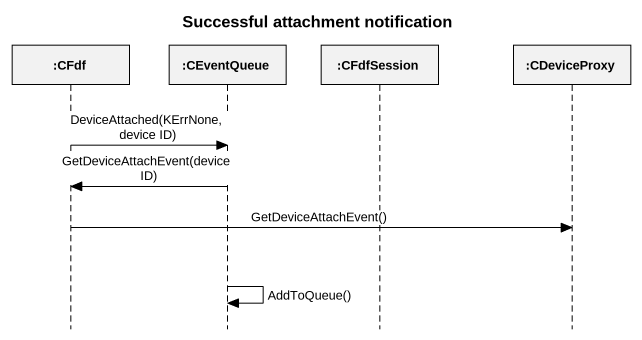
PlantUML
@startuml
title Successful attachment notification
hide footbox
participant ":CFdf" as CFdf
participant ":CEventQueue" as CEventQueue
participant ":CFdfSession" as CFdfSession
participant ":CDeviceProxy" as CDeviceProxy

CFdf -> CEventQueue : DeviceAttached(KErrNone, device ID)
CEventQueue -> CFdf : GetDeviceAttachEvent(device ID)
CFdf -> CDeviceProxy : GetDeviceAttachEvent()
CEventQueue -> CEventQueue : AddToQueue()
@enduml
